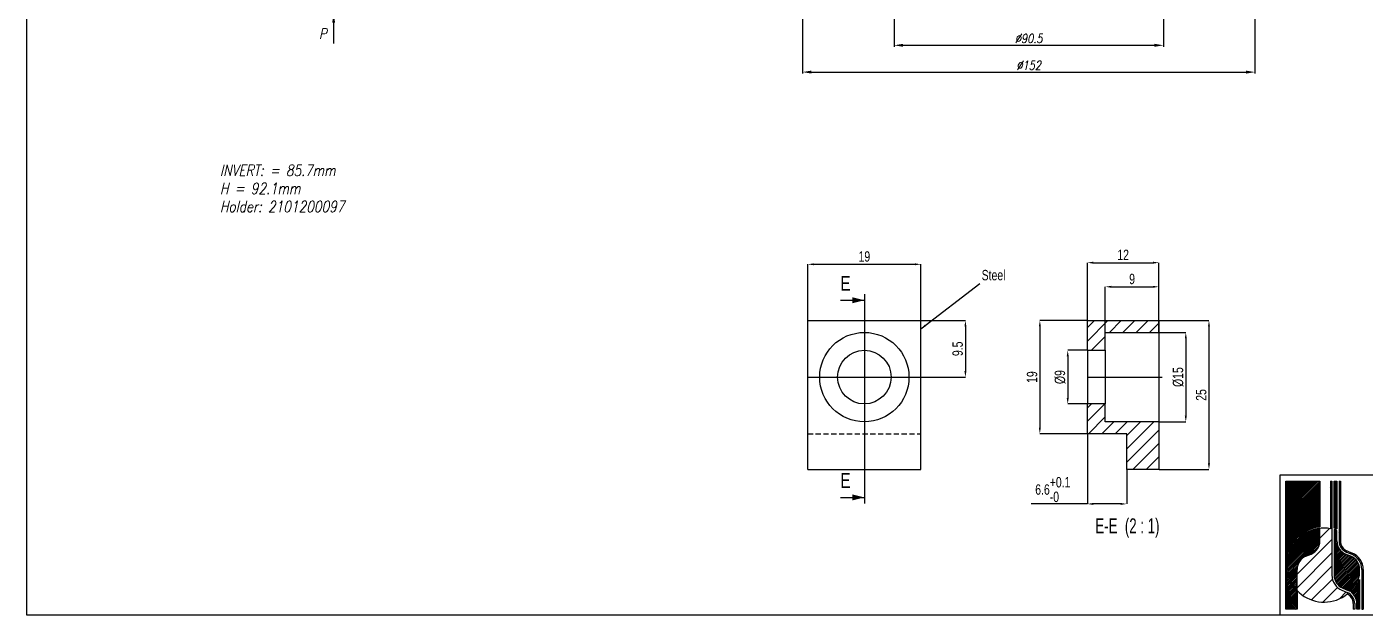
# Model space of a CAD drawing. Extents: x 1514 to 2338, y -21 to 556.
# Drawn here: x 1514 to 1963.7, y -21.3 to 176.3 of the extents above; entities that cross this region are included whole.
import ezdxf

# ---------------------------------------------------------------- set-up
doc = ezdxf.new("R2010")
doc.units = 0
doc.header["$LTSCALE"] = 7
doc.header["$MEASUREMENT"] = 0
doc.linetypes.add('CENTERX2', pattern=[20.319999999999997, 12.7, -2.54, 2.54, -2.54])
doc.linetypes.add('HIDDEN', pattern=[0.375, 0.25, -0.125])
doc.layers.get('DEFPOINTS').update_dxf_attribs({"linetype": 'CONTINUOUS', "lineweight": 15})
for name, color, linetype in [('CENTERLINE', 4, 'CENTERX2'), ('DIMENSIONS', 2, 'CONTINUOUS'), ('HATCH', 3, 'CONTINUOUS'), ('HIDDEN', 3, 'HIDDEN'), ('TEXT', 2, 'CONTINUOUS')]:
    doc.layers.add(name, color=color, linetype=linetype)
doc.layers.add('OUTLINE', color=7, linetype='CONTINUOUS', lineweight=25)
doc.styles.add('ITALICT', font='ITALICT.shx', dxfattribs={"width": 0.8, "height": 3})
doc.styles.add('SLDTEXTSTYLE0', font='TXT', dxfattribs={"width": 0.75})
doc.styles.add('SLDTEXTSTYLE8', font='TXT', dxfattribs={"width": 0.6666666666666666})
doc.styles.get("Standard").update_dxf_attribs({"font": 'isocp.shx', "height": 3})
doc.dimstyles.new('SLDDIMSTYLE20', dxfattribs={"dimtxt": 0.18, "dimasz": 2, "dimexe": 0, "dimexo": 0.0625, "dimgap": 0, "dimtad": 0, "dimtih": 1, "dimtoh": 1, "dimdec": 0, "dimrnd": 1e-09, "dimzin": 0, "dimdsep": 46, "dimtxsty": 'Standard', "dimsah": 1, "dimcen": 0.09, "dimadec": 0, "dimazin": 0, "dimtfac": 2, "dimtdec": 0, "dimtofl": 0, "dimtmove": 0, "dimatfit": 3, "dimfxl": 1, "dimfrac": 2, "dimtolj": 1, "dimtzin": 0, "dimarcsym": 0})
doc.dimstyles.new('SLDDIMSTYLE26', dxfattribs={"dimtxt": 3.5, "dimasz": 2, "dimexe": 0, "dimexo": 0.0625, "dimgap": 0.875, "dimtad": 1, "dimlfac": 0.5, "dimrnd": 1e-09, "dimzin": 12, "dimdsep": 46, "dimtxsty": 'SLDTEXTSTYLE0', "dimsah": 1, "dimcen": 0.09, "dimadec": 0, "dimazin": 3, "dimtfac": 1, "dimtofl": 0, "dimtmove": 0, "dimatfit": 3, "dimfxl": 1, "dimfrac": 2, "dimtolj": 1, "dimtzin": 12, "dimarcsym": 0})
doc.dimstyles.new('SLDDIMSTYLE29', dxfattribs={"dimtxt": 3.5, "dimasz": 2, "dimexe": 0, "dimexo": 0.0625, "dimgap": 0.875, "dimtad": 1, "dimlfac": 0.5, "dimrnd": 1e-09, "dimzin": 12, "dimdsep": 46, "dimtxsty": 'SLDTEXTSTYLE0', "dimsah": 1, "dimcen": 0.09, "dimadec": 0, "dimazin": 3, "dimtfac": 1, "dimtofl": 0, "dimtmove": 0, "dimatfit": 3, "dimfxl": 1, "dimfrac": 2, "dimtolj": 1, "dimtzin": 12, "dimarcsym": 0})
doc.dimstyles.new('SLDDIMSTYLE30', dxfattribs={"dimtxt": 3.5, "dimasz": 2, "dimexe": 0, "dimexo": 0.0625, "dimgap": 0.875, "dimtad": 1, "dimlfac": 0.5, "dimrnd": 1e-09, "dimzin": 12, "dimdsep": 46, "dimtxsty": 'SLDTEXTSTYLE0', "dimsah": 1, "dimcen": 0.09, "dimadec": 0, "dimazin": 3, "dimtol": 1, "dimtp": 0.1, "dimtfac": 1, "dimtofl": 0, "dimtmove": 0, "dimatfit": 3, "dimfxl": 1, "dimfrac": 2, "dimtolj": 1, "dimarcsym": 0})
doc.dimstyles.get("Standard").update_dxf_attribs({"dimtxt": 3, "dimasz": 3, "dimexe": 0.5, "dimexo": 0.5, "dimgap": 0.8, "dimtad": 1, "dimdsep": 46, "dimtxsty": 'ITALICT', "dimcen": 0.09, "dimazin": 2, "dimtfac": 1, "dimtmove": 0, "dimatfit": 3, "dimfxl": 1, "dimtolj": 1, "dimtzin": 0, "dimarcsym": 0})
pattern_1 = [(45, (1505.986949582389, -29.25800384771838), (-0.280633003783411, 0.2806330037834111), [])]
pattern_2 = [(45.0000000000001, (1505.986949582389, -29.25800384771838), (-2.245064030267292, 2.245064030267284), [])]
pattern_3 = [(45, (1320.268119305109, -465.8219195353015), (-2.245064030267288, 2.245064030267288), [])]

# ---------------------------------------------------------------- blocks, each defined once
blk = doc.blocks.new('*D48')
at = {"layer": 'DEFPOINTS', "color": 0}
for p in [(1774.629055320842, 209.4451158900184), (1926.629055320842, 209.4451158900185), (1926.629055320842, 161.1165608154142)]:
    blk.add_point(p, dxfattribs=at)
at = {"layer": 'DIMENSIONS', "color": 0, "lineweight": -2}
for p, q in [((1774.629055320842, 208.9451158900184), (1774.629055320842, 160.6165608154142)), ((1926.629055320842, 208.9451158900185), (1926.629055320842, 160.6165608154142)), ((1777.629055320842, 161.1165608154142), (1923.629055320842, 161.1165608154142))]:
    blk.add_line(p, q, dxfattribs=at)
at = {"layer": 'DIMENSIONS', "color": 0}
for points in [[(1777.629055320842, 161.6165608154142), (1777.629055320842, 160.6165608154142), (1774.629055320842, 161.1165608154142)], [(1923.629055320842, 160.6165608154142), (1923.629055320842, 161.6165608154142), (1926.629055320842, 161.1165608154142)]]:
    blk.add_solid(points, dxfattribs=at)
at = {"layer": 'DIMENSIONS', "color": 0, "insert": (1850.629055320842, 163.4165608154142), "char_height": 3, "attachment_point": 5, "style": 'ITALICT'}
blk.add_mtext('\\A1;%%c152', dxfattribs=at)
blk = doc.blocks.new('*D60')
at = {"layer": 'DEFPOINTS', "color": 0}
for p in [(1805.379055320842, 216.4329779358595), (1895.879055320842, 216.4329779358595), (1895.879055320842, 170.1165608154142)]:
    blk.add_point(p, dxfattribs=at)
at = {"layer": 'DIMENSIONS', "color": 0, "lineweight": -2}
for p, q in [((1805.379055320842, 215.9329779358595), (1805.379055320842, 169.6165608154142)), ((1895.879055320842, 215.9329779358595), (1895.879055320842, 169.6165608154142)), ((1808.379055320842, 170.1165608154142), (1892.879055320842, 170.1165608154142))]:
    blk.add_line(p, q, dxfattribs=at)
at = {"layer": 'DIMENSIONS', "color": 0}
for points in [[(1808.379055320842, 170.6165608154142), (1808.379055320842, 169.6165608154142), (1805.379055320842, 170.1165608154142)], [(1892.879055320842, 169.6165608154142), (1892.879055320842, 170.6165608154142), (1895.879055320842, 170.1165608154142)]]:
    blk.add_solid(points, dxfattribs=at)
at = {"layer": 'DIMENSIONS', "color": 0, "insert": (1850.629055320842, 172.4165608154142), "char_height": 3, "attachment_point": 5, "style": 'ITALICT'}
blk.add_mtext('\\A1;%%c90.5', dxfattribs=at)
blk = doc.blocks.new('*D143')
at = {"layer": 'DEFPOINTS', "color": 0}
for p in [(1814.4107055966, 96.57562811707919), (1776.4107055966, 77.70143394285367), (1814.4107055966, 77.70143394285367)]:
    blk.add_point(p, dxfattribs=at)
at = {"layer": 'DIMENSIONS', "color": 0, "lineweight": -2}
for p, q in [((1776.4107055966, 77.76393394285367), (1776.4107055966, 96.57562811707919)), ((1778.4107055966, 96.57562811707919), (1812.4107055966, 96.57562811707919)), ((1814.4107055966, 77.76393394285367), (1814.4107055966, 96.57562811707919))]:
    blk.add_line(p, q, dxfattribs=at)
at = {"layer": 'DIMENSIONS', "color": 0}
for points in [[(1778.4107055966, 96.90896145041252), (1778.4107055966, 96.24229478374586), (1776.4107055966, 96.57562811707919)], [(1812.4107055966, 96.24229478374586), (1812.4107055966, 96.90896145041252), (1814.4107055966, 96.57562811707919)]]:
    blk.add_solid(points, dxfattribs=at)
at = {"layer": 'DIMENSIONS', "color": 0, "insert": (1795.4107055966, 100.9506281170792), "char_height": 3.5, "attachment_point": 2, "style": 'SLDTEXTSTYLE0'}
blk.add_mtext('\\A1;19', dxfattribs=at)
blk = doc.blocks.new('*D144')
at = {"layer": 'DEFPOINTS', "color": 0}
for p in [(1814.4107055966, 77.70143394285367), (1795.4107055966, 58.70143394285367), (1829.368890817598, 58.7014339428538)]:
    blk.add_point(p, dxfattribs=at)
at = {"layer": 'DIMENSIONS', "color": 0, "lineweight": -2}
for p, q in [((1814.4732055966, 77.70143394285367), (1829.368890817598, 77.70143394285373)), ((1829.368890817598, 75.70143394285373), (1829.368890817598, 60.7014339428538)), ((1795.4732055966, 58.70143394285367), (1829.368890817598, 58.7014339428538))]:
    blk.add_line(p, q, dxfattribs=at)
at = {"layer": 'DIMENSIONS', "color": 0}
for points in [[(1829.702224150931, 75.70143394285373), (1829.035557484264, 75.70143394285373), (1829.368890817598, 77.70143394285373)], [(1829.035557484264, 60.7014339428538), (1829.702224150931, 60.7014339428538), (1829.368890817598, 58.7014339428538)]]:
    blk.add_solid(points, dxfattribs=at)
at = {"layer": 'DIMENSIONS', "color": 0, "insert": (1824.993890817598, 68.20143394285367), "char_height": 3.5, "attachment_point": 2, "rotation": 90, "style": 'SLDTEXTSTYLE0'}
blk.add_mtext('\\A1;9.5', dxfattribs=at)
blk = doc.blocks.new('*D145')
at = {"layer": 'DEFPOINTS', "color": 0}
for p in [(1894.372044428751, 73.70143394285367), (1894.372044428751, 43.70143394285361), (1903.411862249839, 43.70143394285365)]:
    blk.add_point(p, dxfattribs=at)
at = {"layer": 'DIMENSIONS', "color": 0, "lineweight": -2}
for p, q in [((1894.434544428751, 73.70143394285367), (1903.411862249839, 73.7014339428537)), ((1903.411862249839, 71.7014339428537), (1903.411862249839, 45.70143394285364)), ((1894.434544428751, 43.70143394285361), (1903.411862249839, 43.70143394285364))]:
    blk.add_line(p, q, dxfattribs=at)
at = {"layer": 'DIMENSIONS', "color": 0}
for points in [[(1903.745195583173, 71.7014339428537), (1903.078528916506, 71.7014339428537), (1903.411862249839, 73.7014339428537)], [(1903.078528916506, 45.70143394285364), (1903.745195583173, 45.70143394285364), (1903.411862249839, 43.70143394285364)]]:
    blk.add_solid(points, dxfattribs=at)
at = {"layer": 'DIMENSIONS', "color": 0, "insert": (1899.036862249839, 58.70143394285367), "char_height": 3.5, "attachment_point": 2, "rotation": 90, "style": 'SLDTEXTSTYLE0'}
blk.add_mtext('\\A1;%%c15', dxfattribs=at)
blk = doc.blocks.new('*D146')
at = {"layer": 'DEFPOINTS', "color": 0}
for p in [(1870.372044428751, 67.70143394285367), (1863.740921481652, 49.70143394285365), (1870.372044428751, 49.70143394285367)]:
    blk.add_point(p, dxfattribs=at)
at = {"layer": 'DIMENSIONS', "color": 0, "lineweight": -2}
for p, q in [((1870.309544428751, 67.70143394285367), (1863.740921481652, 67.70143394285364)), ((1863.740921481652, 65.70143394285364), (1863.740921481652, 51.70143394285364)), ((1870.309544428751, 49.70143394285367), (1863.740921481652, 49.70143394285364))]:
    blk.add_line(p, q, dxfattribs=at)
at = {"layer": 'DIMENSIONS', "color": 0}
for points in [[(1864.074254814985, 65.70143394285364), (1863.407588148319, 65.70143394285364), (1863.740921481652, 67.70143394285364)], [(1863.407588148319, 51.70143394285364), (1864.074254814985, 51.70143394285364), (1863.740921481652, 49.70143394285364)]]:
    blk.add_solid(points, dxfattribs=at)
at = {"layer": 'DIMENSIONS', "color": 0, "insert": (1859.365921481652, 58.70143394285367), "char_height": 3.5, "attachment_point": 2, "rotation": 90, "style": 'SLDTEXTSTYLE0'}
blk.add_mtext('\\A1;%%c9', dxfattribs=at)
blk = doc.blocks.new('*D147')
at = {"layer": 'DEFPOINTS', "color": 0}
for p in [(1894.372044428751, 89.02598854516532), (1876.372044428751, 73.70143394285367), (1894.372044428751, 73.70143394285367)]:
    blk.add_point(p, dxfattribs=at)
at = {"layer": 'DIMENSIONS', "color": 0, "lineweight": -2}
for p, q in [((1876.372044428751, 73.76393394285367), (1876.372044428751, 89.02598854516532)), ((1878.372044428751, 89.02598854516532), (1892.372044428751, 89.02598854516532)), ((1894.372044428751, 73.76393394285367), (1894.372044428751, 89.02598854516532))]:
    blk.add_line(p, q, dxfattribs=at)
at = {"layer": 'DIMENSIONS', "color": 0}
for points in [[(1878.372044428751, 89.35932187849865), (1878.372044428751, 88.69265521183199), (1876.372044428751, 89.02598854516532)], [(1892.372044428751, 88.69265521183199), (1892.372044428751, 89.35932187849865), (1894.372044428751, 89.02598854516532)]]:
    blk.add_solid(points, dxfattribs=at)
at = {"layer": 'DIMENSIONS', "color": 0, "insert": (1885.372044428751, 93.40098854516532), "char_height": 3.5, "attachment_point": 2, "style": 'SLDTEXTSTYLE0'}
blk.add_mtext('\\A1;9', dxfattribs=at)
blk = doc.blocks.new('*D148')
at = {"layer": 'DEFPOINTS', "color": 0}
for p in [(1894.372044428751, 97.12544682087287), (1870.372044428751, 77.70143394285367), (1894.372044428751, 77.70143394285367)]:
    blk.add_point(p, dxfattribs=at)
at = {"layer": 'DIMENSIONS', "color": 0, "lineweight": -2}
for p, q in [((1870.372044428751, 77.76393394285367), (1870.372044428751, 97.12544682087287)), ((1872.372044428751, 97.12544682087287), (1892.372044428751, 97.12544682087287)), ((1894.372044428751, 77.76393394285367), (1894.372044428751, 97.12544682087287))]:
    blk.add_line(p, q, dxfattribs=at)
at = {"layer": 'DIMENSIONS', "color": 0}
for points in [[(1872.372044428751, 97.4587801542062), (1872.372044428751, 96.79211348753954), (1870.372044428751, 97.12544682087287)], [(1892.372044428751, 96.79211348753954), (1892.372044428751, 97.4587801542062), (1894.372044428751, 97.12544682087287)]]:
    blk.add_solid(points, dxfattribs=at)
at = {"layer": 'DIMENSIONS', "color": 0, "insert": (1882.372044428751, 101.5004468208729), "char_height": 3.5, "attachment_point": 2, "style": 'SLDTEXTSTYLE0'}
blk.add_mtext('\\A1;12', dxfattribs=at)
blk = doc.blocks.new('*D149')
at = {"layer": 'DEFPOINTS', "color": 0}
for p in [(1894.372044428751, 77.70143394285367), (1894.372044428751, 27.70143394285361), (1911.202614075457, 27.70143394285368)]:
    blk.add_point(p, dxfattribs=at)
at = {"layer": 'DIMENSIONS', "color": 0, "lineweight": -2}
for p, q in [((1894.434544428751, 77.70143394285367), (1911.202614075457, 77.70143394285373)), ((1911.202614075457, 75.70143394285373), (1911.202614075457, 29.70143394285367)), ((1894.434544428751, 27.70143394285361), (1911.202614075457, 27.70143394285367))]:
    blk.add_line(p, q, dxfattribs=at)
at = {"layer": 'DIMENSIONS', "color": 0}
for points in [[(1911.53594740879, 75.70143394285373), (1910.869280742123, 75.70143394285373), (1911.202614075457, 77.70143394285373)], [(1910.869280742124, 29.70143394285367), (1911.53594740879, 29.70143394285367), (1911.202614075457, 27.70143394285367)]]:
    blk.add_solid(points, dxfattribs=at)
at = {"layer": 'DIMENSIONS', "color": 0, "insert": (1906.827614075457, 52.70143394285365), "char_height": 3.5, "attachment_point": 2, "rotation": 90.00000000000027, "style": 'SLDTEXTSTYLE0'}
blk.add_mtext('\\A1;25', dxfattribs=at)
blk = doc.blocks.new('*D150')
at = {"layer": 'DEFPOINTS', "color": 0}
for p in [(1870.372044428751, 77.70143394285367), (1854.372044428751, 39.70143394285355), (1870.372044428751, 39.70143394285361)]:
    blk.add_point(p, dxfattribs=at)
at = {"layer": 'DIMENSIONS', "color": 0, "lineweight": -2}
for p, q in [((1870.309544428751, 77.70143394285367), (1854.372044428751, 77.70143394285361)), ((1854.372044428751, 75.70143394285361), (1854.372044428751, 41.70143394285355)), ((1870.309544428751, 39.70143394285361), (1854.372044428751, 39.70143394285355))]:
    blk.add_line(p, q, dxfattribs=at)
at = {"layer": 'DIMENSIONS', "color": 0}
for points in [[(1854.705377762084, 75.70143394285361), (1854.038711095418, 75.70143394285361), (1854.372044428751, 77.70143394285361)], [(1854.038711095418, 41.70143394285355), (1854.705377762084, 41.70143394285355), (1854.372044428751, 39.70143394285355)]]:
    blk.add_solid(points, dxfattribs=at)
at = {"layer": 'DIMENSIONS', "color": 0, "insert": (1849.997044428751, 58.70143394285365), "char_height": 3.5, "attachment_point": 2, "rotation": 90.00000000000034, "style": 'SLDTEXTSTYLE0'}
blk.add_mtext('\\A1;19', dxfattribs=at)
blk = doc.blocks.new('*D151')
at = {"layer": 'DEFPOINTS', "color": 0}
for p in [(1870.372044428751, 39.70143394285361), (1883.572044428751, 27.70143394285373), (1870.372044428751, 16.10485549351199)]:
    blk.add_point(p, dxfattribs=at)
at = {"layer": 'DIMENSIONS', "color": 0, "lineweight": -2}
for p, q in [((1870.372044428751, 39.63893394285361), (1870.372044428751, 16.10485549351199)), ((1883.572044428751, 27.63893394285373), (1883.572044428751, 16.10485549351199)), ((1870.372044428751, 16.10485549351199), (1851.510858608622, 16.10485549351199)), ((1881.572044428751, 16.10485549351199), (1872.372044428751, 16.10485549351199))]:
    blk.add_line(p, q, dxfattribs=at)
at = {"layer": 'DIMENSIONS', "color": 0}
for points in [[(1872.372044428751, 16.43818882684532), (1872.372044428751, 15.77152216017866), (1870.372044428751, 16.10485549351199)], [(1881.572044428751, 15.77152216017866), (1881.572044428751, 16.43818882684532), (1883.572044428751, 16.10485549351199)]]:
    blk.add_solid(points, dxfattribs=at)
at = {"layer": 'DIMENSIONS', "color": 0, "insert": (1858.729608608622, 25.14652216017866), "char_height": 3.5, "attachment_point": 2, "style": 'SLDTEXTSTYLE0'}
blk.add_mtext('\\A1;6.6\\S+0.1^ -0;', dxfattribs=at)

msp = doc.modelspace()

# ---------------------------------------------------------------- hatches: boundary and pattern name
at = {"layer": 'HATCH'}
h = msp.add_hatch(dxfattribs=at)
h.set_pattern_fill('ANSI31', color=256, style=0)
h.set_pattern_definition(pattern_3)
h.paths.add_polyline_path([(1894.372044428751, 77.70143394285367), (1870.372044428751, 77.70143394285367), (1870.372044428751, 67.70143394285367), (1876.372044428751, 67.70143394285367), (1876.372044428751, 73.70143394285367), (1894.372044428751, 73.70143394285367)], flags=0)
h = msp.add_hatch(dxfattribs=at)
h.set_pattern_fill('ANSI31', color=256, style=0)
h.set_pattern_definition(pattern_3)
h.paths.add_polyline_path([(1870.372044428751, 39.70143394285361), (1883.572044428751, 39.70143394285361), (1883.572044428751, 27.70143394285367), (1894.372044428751, 27.70143394285361), (1894.372044428751, 43.70143394285361), (1876.372044428751, 43.70143394285361), (1876.372044428751, 49.70143394285367), (1870.372044428751, 49.70143394285367)], flags=0)
h = msp.add_hatch(dxfattribs=at)
h.set_pattern_fill('ANSI31', color=256, scale=0.125, style=0)
h.set_pattern_definition(pattern_1)
edge = h.paths.add_edge_path(flags=0)
edge.add_arc((1949.88694958239, -4.446892736606387), 12.89999999999979, 96.37937020844248, 180, ccw=False)
edge.add_line((1948.453616249056, 8.373230334391948), (1948.453616249056, 23.74199615228199))
edge.add_line((1948.453616249056, 23.74199615228199), (1936.98694958239, 23.74199615228199))
edge.add_line((1936.986949582389, 23.74199615228199), (1936.986949582389, -4.446892736606387))
h = msp.add_hatch(dxfattribs=at)
h.set_pattern_fill('LINE', color=256, scale=1.000000000000001, angle=45.0000000000001, style=0)
h.set_pattern_definition(pattern_2)
edge = h.paths.add_edge_path(flags=0)
edge.add_line((1952.03694958239, 23.74199615228199), (1952.03694958239, 7.787857156148029))
edge.add_arc((1949.88694958239, -4.446892736606387), 12.42222222222082, 80.03323369975537, 96.62580956482363)
edge.add_line((1948.453616249056, 7.892360097087028), (1948.453616249056, 3.675329485614867))
edge.add_arc((1943.675838471278, 3.675329485614867), 4.777777777777992, 292.6198649480404, 360, ccw=False)
edge.add_line((1945.513445308885, -0.7349269246417549), (1943.749342744783, -1.469969659684054))
edge.add_arc((1945.58694958239, -5.880226069940676), 4.77777777777777, 112.6198649480405, 180)
edge.add_line((1940.809171804612, -5.880226069940676), (1940.809171804612, -12.92660709238349))
edge.add_arc((1949.88694958239, -4.446892736606387), 12.42222222222082, 223.0490798002419, 308.804006026696)
edge.add_arc((1956.098060693501, -17.34689273660741), 3.583333333333258, -7.958078640513122e-13, 63.95466943930171, ccw=False)
edge.add_line((1959.681394026834, -17.34689273660741), (1959.681394026834, -19.25800384771816))
edge.add_line((1959.681394026834, -19.25800384771816), (1960.159171804612, -19.25800384771816))
edge.add_line((1960.159171804612, -19.25800384771816), (1960.159171804612, -17.3468927366074))
edge.add_arc((1956.098060693501, -17.34689273660741), 4.061111111110831, 0, 67.38013505196861)
edge.add_line((1957.660026505466, -13.59817478788928), (1955.895923941364, -12.86313205284653))
edge.add_arc((1958.009171804612, -7.791337181051873), 5.494444444444417, 179.9999999999946, 247.38013505195602, ccw=False)
edge.add_line((1952.514727360167, -7.791337181051425), (1952.514727360167, 23.74199615228199))
edge.add_line((1952.514727360167, 23.74199615228199), (1952.036949582389, 23.74199615228199))
h = msp.add_hatch(dxfattribs=at)
h.set_pattern_fill('ANSI31', color=256, scale=0.125, style=0)
h.set_pattern_definition(pattern_1)
edge = h.paths.add_edge_path(flags=0)
edge.add_arc((1949.88694958239, -4.446892736606387), 12.89999999999925, 70.52877936550652, 74.97388624088018, ccw=False)
edge.add_line((1954.18694958239, 7.715343899801418), (1954.18694958239, 23.74199615228199))
edge.add_line((1954.18694958239, 23.74199615228199), (1953.231394026834, 23.74199615228199))
edge.add_line((1953.231394026834, 23.74199615228199), (1953.231394026834, 8.012027415557931))
h = msp.add_hatch(dxfattribs=at)
h.set_pattern_fill('LINE', color=256, scale=1.000000000000001, angle=45.0000000000001, style=0)
h.set_pattern_definition(pattern_2)
edge = h.paths.add_edge_path(flags=0)
edge.add_line((1963.025838471278, -19.25800384771816), (1963.025838471278, -5.880226069940669))
edge.add_arc((1957.053616249056, -5.880226069940676), 5.972222222222335, 0, 67.38013505196159)
edge.add_line((1959.350624796064, -0.3674055571198949), (1957.586522231962, 0.3676371779228518))
edge.add_arc((1958.964727360167, 3.675329485614867), 3.583333333332913, 180, 247.3801350519602, ccw=False)
edge.add_line((1955.381394026834, 3.675329485614867), (1955.381394026834, 23.74199615228199))
edge.add_line((1955.381394026834, 23.74199615228199), (1954.903616249056, 23.74199615228199))
edge.add_line((1954.903616249056, 23.74199615228199), (1954.903616249056, 3.675329485614867))
edge.add_arc((1958.964727360167, 3.675329485614867), 4.061111111111019, 180, 247.3801350519551)
edge.add_line((1957.402761548201, -0.0733884631028161), (1959.166864112303, -0.8084311981455627))
edge.add_arc((1957.053616249056, -5.880226069940676), 5.494444444444536, -7.958078640513122e-13, 67.38013505196079, ccw=False)
edge.add_line((1962.5480606935, -5.880226069940676), (1962.5480606935, -19.25800384771816))
edge.add_line((1962.5480606935, -19.25800384771816), (1963.025838471278, -19.25800384771816))
h = msp.add_hatch(dxfattribs=at)
h.set_pattern_fill('ANSI31', color=256, scale=0.125, style=0)
h.set_pattern_definition(pattern_1)
edge = h.paths.add_edge_path(flags=0)
edge.add_line((1948.453616249056, 3.675329485614867), (1948.453616249056, 7.892360097087028))
edge.add_arc((1949.88694958239, -4.446892736606387), 12.42222222222082, 96.62580956482363, 223.0490798002419)
edge.add_line((1940.809171804612, -12.92660709238349), (1940.809171804612, -5.880226069940676))
edge.add_arc((1945.58694958239, -5.880226069940676), 4.77777777777777, 112.61986494803969, 180, ccw=False)
edge.add_line((1943.749342744783, -1.469969659684054), (1945.513445308885, -0.7349269246417549))
edge.add_arc((1943.675838471278, 3.675329485614867), 4.777777777777992, 292.6198649480412, 360.0000000000008)
h = msp.add_hatch(dxfattribs=at)
h.set_pattern_fill('ANSI31', color=256, scale=0.125, style=0)
h.set_pattern_definition(pattern_1)
edge = h.paths.add_edge_path(flags=0)
edge.add_line((1954.18694958239, 3.675329485614867), (1954.18694958239, 7.207359918036651))
edge.add_arc((1949.88694958239, -4.446892736606387), 12.42222222222142, 69.74775325781039, 74.38150172435162)
edge.add_line((1953.231394026834, 7.516647554472769), (1953.231394026834, -7.791337181051425))
edge.add_arc((1958.009171804612, -7.791337181051873), 4.777777777777787, 179.9999999999947, 247.3801350519589)
edge.add_line((1956.171564967005, -12.20159359130805), (1957.935667531108, -12.93663632635079))
edge.add_arc((1956.098060693501, -17.34689273660741), 4.777777777778035, 58.20753195096893, 67.38013505195943, ccw=False)
edge.add_arc((1949.88694958239, -4.446892736606387), 12.42222222222245, 314.6385798455303, 344.0576313943708)
edge.add_line((1961.831394026834, -7.858908541354978), (1961.831394026834, -5.880226069940672))
edge.add_arc((1957.053616249056, -5.880226069940676), 4.777777777778299, 0, 67.38013505195454)
edge.add_line((1958.891223086663, -1.469969659684054), (1957.127120522561, -0.7349269246417514))
edge.add_arc((1958.964727360167, 3.675329485614867), 4.777777777777462, 180, 247.3801350519646, ccw=False)
h = msp.add_hatch(dxfattribs=at)
h.set_pattern_fill('ANSI31', color=256, scale=0.125, style=0)
h.set_pattern_definition(pattern_1)
edge = h.paths.add_edge_path(flags=0)
edge.add_arc((1949.88694958239, -4.446892736606387), 12.89999999999979, 180, 225.2750868450694, ccw=False)
edge.add_line((1936.986949582389, -4.446892736606387), (1936.986949582389, -19.25800384771816))
edge.add_line((1936.986949582389, -19.25800384771816), (1940.809171804612, -19.25800384771816))
edge.add_line((1940.809171804612, -19.25800384771816), (1940.809171804612, -13.61225964782677))
h = msp.add_hatch(dxfattribs=at)
h.set_pattern_fill('ANSI31', color=256, scale=0.125, style=0)
h.set_pattern_definition(pattern_1)
edge = h.paths.add_edge_path(flags=0)
edge.add_arc((1949.88694958239, -4.446892736606387), 12.90000000000028, 315.0375474160753, 337.8083934337228, ccw=False)
edge.add_arc((1956.098060693501, -17.34689273660741), 4.777777777777471, -7.958078640513122e-13, 52.37874481333148, ccw=False)
edge.add_line((1960.875838471278, -17.34689273660741), (1960.875838471278, -19.25800384771816))
edge.add_line((1960.875838471278, -19.25800384771816), (1961.831394026834, -19.25800384771816))
edge.add_line((1961.831394026834, -19.25800384771816), (1961.831394026834, -9.31928916070725))

# ---------------------------------------------------------------- linework, layer by layer
at = {"layer": 'CENTERLINE'}
for p, q in [((1795.4107055966, 86.51393382548929), (1795.4107055966, 16.30634768278225)), ((1776.4107055966, 58.70143394285367), (1814.4107055966, 58.70143394285367)), ((1870.372044428751, 58.70143394285367), (1895.493245436889, 58.70143394285367))]:
    msp.add_line(p, q, dxfattribs=at)
at = {"layer": 'CENTERLINE', "linetype": 'Continuous'}
for p, q in [((1787.4107055966, 84.51393382548929), (1795.4107055966, 84.51393382548929)), ((1787.4107055966, 18.30634768278225), (1795.4107055966, 18.30634768278225))]:
    msp.add_line(p, q, dxfattribs=at)
at = {"layer": 'CENTERLINE'}
for points in [[(1795.4107055966, 84.51393382548929), (1791.4107055966, 85.51393382548929), (1791.4107055966, 83.51393382548929)], [(1795.4107055966, 18.30634768278225), (1791.4107055966, 19.30634768278225), (1791.4107055966, 17.30634768278225)]]:
    msp.add_solid(points, dxfattribs=at)
at = {"layer": 'HIDDEN'}
msp.add_line((1776.4107055966, 39.70143394285361), (1814.4107055966, 39.70143394285361), dxfattribs=at)
at = {"layer": 'OUTLINE'}
for p, q in [((1513.986949582389, -21.25800384771838), (1513.986949582389, 555.7419961522817)), ((1776.4107055966, 27.70143394285367), (1776.4107055966, 77.70143394285367)), ((1776.4107055966, 77.70143394285367), (1814.4107055966, 77.70143394285367)), ((1814.4107055966, 27.70143394285367), (1814.4107055966, 77.70143394285367)), ((1870.372044428751, 77.70143394285367), (1894.372044428751, 77.70143394285367)), ((1870.372044428751, 67.70143394285367), (1870.372044428751, 77.70143394285367)), ((1894.372044428751, 77.70143394285367), (1894.372044428751, 73.70143394285367)), ((1876.372044428751, 73.70143394285367), (1894.372044428751, 73.70143394285367)), ((1876.372044428751, 67.70143394285367), (1876.372044428751, 73.70143394285367)), ((1894.372044428751, 73.70143394285367), (1894.372044428751, 43.70143394285373)), ((1870.372044428751, 67.70143394285367), (1876.372044428751, 67.70143394285367)), ((1870.372044428751, 67.70143394285367), (1870.372044428751, 49.70143394285367)), ((1876.372044428751, 67.70143394285367), (1876.372044428751, 49.70143394285367)), ((1876.372044428751, 49.70143394285367), (1870.372044428751, 49.70143394285367)), ((1870.372044428751, 39.70143394285361), (1870.372044428751, 49.70143394285367)), ((1876.372044428751, 43.70143394285373), (1876.372044428751, 49.70143394285367)), ((1894.372044428751, 43.70143394285373), (1876.372044428751, 43.70143394285373)), ((1894.372044428751, 43.70143394285373), (1894.372044428751, 27.70143394285367)), ((1883.572044428751, 39.70143394285373), (1870.372044428751, 39.70143394285361)), ((1883.572044428751, 27.70143394285367), (1883.572044428751, 39.70143394285373)), ((1776.4107055966, 27.70143394285367), (1814.4107055966, 27.70143394285367)), ((1894.372044428751, 27.70143394285367), (1883.572044428751, 27.70143394285367)), ((2337.98694958239, 25.74199615228176), (1934.98694958239, 25.74199615228176)), ((1934.98694958239, 25.74199615228176), (1934.98694958239, -21.25800384771838)), ((1936.986949582389, 23.74199615228199), (1948.453616249056, 23.74199615228199)), ((1936.986949582389, -19.25800384771816), (1936.986949582389, 23.74199615228199)), ((1948.453616249056, 23.74199615228199), (1948.453616249056, 8.373230334391948)), ((1952.03694958239, 23.74199615228199), (1952.514727360167, 23.74199615228199)), ((1952.03694958239, 23.74199615228199), (1952.03694958239, 7.787857156148029)), ((1952.514727360167, 23.74199615228199), (1952.514727360167, -7.791337181051425)), ((1953.231394026834, 23.74199615228199), (1954.18694958239, 23.74199615228199)), ((1953.231394026834, 8.012027415557931), (1953.231394026834, 23.74199615228199)), ((1954.18694958239, 23.74199615228199), (1954.18694958239, 7.715343899801418)), ((1954.903616249056, 23.74199615228199), (1955.381394026834, 23.74199615228199)), ((1954.903616249056, 23.74199615228199), (1954.903616249056, 3.675329485614867)), ((1955.381394026834, 23.74199615228199), (1955.381394026834, 3.675329485614867)), ((1948.453616249056, 3.675329485614867), (1948.453616249056, 7.892360097087028)), ((1953.231394026834, 7.516647554472769), (1953.231394026834, -7.791337181051425)), ((1954.18694958239, 3.675329485614867), (1954.18694958239, 7.207359918036651)), ((1957.586522231962, 0.3676371779228589), (1959.350624796064, -0.3674055571199091)), ((1943.749342744783, -1.469969659684068), (1945.513445308885, -0.7349269246417407)), ((1958.891223086663, -1.469969659684068), (1957.127120522561, -0.7349269246417407)), ((1957.402761548201, -0.07338846310280189), (1959.166864112304, -0.8084311981455699)), ((1940.809171804612, -12.92660709238349), (1940.809171804612, -5.880226069940676)), ((1961.831394026834, -7.858908541354978), (1961.831394026834, -5.880226069940676)), ((1962.5480606935, -5.880226069940676), (1962.5480606935, -19.25800384771816)), ((1963.025838471278, -5.880226069940676), (1963.025838471278, -19.25800384771816)), ((1955.895923941364, -12.86313205284652), (1957.660026505466, -13.59817478788929)), ((1956.171564967005, -12.20159359130803), (1957.935667531108, -12.9366363263508)), ((1961.831394026834, -9.319289160707257), (1961.831394026834, -19.25800384771816)), ((1940.809171804612, -13.61225964782678), (1940.809171804612, -19.25800384771816)), ((1959.681394026834, -17.34689273660741), (1959.681394026834, -19.25800384771816)), ((1960.159171804612, -17.34689273660741), (1960.159171804612, -19.25800384771816)), ((1960.875838471278, -19.25800384771816), (1960.875838471278, -17.34689273660741)), ((2337.98694958239, -21.25800384771838), (1513.986949582389, -21.25800384771838)), ((1940.809171804612, -19.25800384771816), (1936.986949582389, -19.25800384771816)), ((1960.159171804612, -19.25800384771816), (1959.681394026834, -19.25800384771816)), ((1961.831394026834, -19.25800384771816), (1960.875838471278, -19.25800384771816)), ((1962.5480606935, -19.25800384771816), (1963.025838471278, -19.25800384771816))]:
    msp.add_line(p, q, dxfattribs=at)
for radius in [15, 9]:
    msp.add_circle((1795.4107055966, 58.70143394285367), radius, dxfattribs=at)
for centre, radius, start, end in [((1949.88694958239, -4.446892736606387), 12.90000000000005, 96.37937020844406, 225.2750868450695), ((1949.88694958239, -4.446892736606387), 12.4222222222215, 80.03323369975537, 308.8040060266955), ((1949.88694958239, -4.446892736606387), 12.8999999999993, 70.52877936550735, 74.9738862408808), ((1949.88694958239, -4.446892736606387), 12.42222222222159, 69.74775325781039, 74.38150172435176), ((1943.675838471278, 3.675329485614867), 4.777777777777999, 292.6198649480405, 0), ((1958.964727360167, 3.675329485614867), 4.777777777777819, 180, 247.3801350519645), ((1958.964727360167, 3.675329485614867), 4.061111111111074, 180, 247.3801350519523), ((1958.964727360167, 3.675329485614867), 3.583333333332998, 180, 247.3801350519582), ((1945.58694958239, -5.880226069940676), 4.777777777777994, 112.6198649480405, 180), ((1957.053616249056, -5.880226069940676), 4.777777777778454, 0, 67.38013505195586), ((1957.053616249056, -5.880226069940676), 5.494444444444611, 0, 67.38013505196093), ((1957.053616249056, -5.880226069940676), 5.972222222222405, 0, 67.38013505196268), ((1958.009171804612, -7.791337181051873), 5.494444444444468, 179.9999999999953, 247.3801350519577), ((1958.009171804612, -7.791337181051873), 4.777777777777942, 179.9999999999947, 247.3801350519592), ((1949.88694958239, -4.446892736606387), 12.42222222222247, 314.63857984553, 344.0576313943704), ((1956.098060693501, -17.34689273660741), 4.777777777778061, 58.20753195097319, 67.38013505195983), ((1949.88694958239, -4.446892736606387), 12.90000000000048, 315.0375474160776, 337.8083934337236), ((1956.098060693501, -17.34689273660741), 4.061111111111028, 0, 67.38013505196939), ((1956.098060693501, -17.34689273660741), 3.583333333333258, 0, 63.95466943930357), ((1956.098060693501, -17.34689273660741), 4.777777777777834, 0, 52.37874481333401)]:
    msp.add_arc(centre, radius, start, end, dxfattribs=at)

# ---------------------------------------------------------------- texts
at = {"layer": 'CENTERLINE', "char_height": 5, "attachment_point": 1, "style": 'SLDTEXTSTYLE0'}
for insert in [(1787.4107055966, 92.68281463698554), (1787.4107055966, 26.47522849427844)]:
    msp.add_mtext('E', dxfattribs=dict(at, insert=insert))
at = {"layer": 'DIMENSIONS', "style": 'ITALICT', "width": 0.8}
msp.add_text('P', height=3.5, dxfattribs=at).set_placement((1612.228835677019, 172.2692362992108))
at = {"layer": 'TEXT', "style": 'ITALICT', "width": 0.8}
for s, p in [('INVERT: = 85.7mm', (1578.946295934308, 126.2428697853729)), ('H = 92.1mm', (1578.946295934308, 120.1714412139443)), ('Holder: 2101200097', (1578.946295934308, 114.1000126425158))]:
    msp.add_text(s, height=3.75, dxfattribs=at).set_placement(p)
at = {"layer": 'TEXT'}
for s, insert, char_height, attachment_point, style in [('Steel', (1834.829106223884, 94.69698914828882), 3.5, 1, 'SLDTEXTSTYLE0'), ('E-E  (2 : 1)', (1883.801362877919, 11.26892031353179), 5, 2, 'SLDTEXTSTYLE8')]:
    msp.add_mtext(s, dxfattribs=dict(at, insert=insert, char_height=char_height, attachment_point=attachment_point, style=style))

# ---------------------------------------------------------------- dimensions: what is measured, and where the dimension line sits
at = {"layer": 'DIMENSIONS'}
for base, p1, p2, picture, middle in [((1895.879055320842, 170.1165608154142), (1805.379055320842, 216.4329779358595), (1895.879055320842, 216.4329779358595), '*D60', (1850.629055320842, 170.1165608154142)), ((1926.629055320842, 161.1165608154142), (1774.629055320842, 209.4451158900184), (1926.629055320842, 209.4451158900185), '*D48', (1850.629055320842, 161.1165608154142))]:
    dim = msp.add_linear_dim(base=base, p1=p1, p2=p2, text='%%c<>', dimstyle='Standard', override={"dimtmove": 0}, dxfattribs=at)
    dim.commit()
    dim.dimension.update_dxf_attribs({"geometry": picture, "text_midpoint": middle, "dimtype": 160})
for base, p1, p2, picture, middle in [((1814.4107055966, 96.57562811707919), (1776.4107055966, 77.70143394285367), (1814.4107055966, 77.70143394285367), '*D143', (1795.4107055966, 96.57562811707919)), ((1894.372044428751, 97.12544682087287), (1870.372044428751, 77.70143394285367), (1894.372044428751, 77.70143394285367), '*D148', (1882.372044428751, 97.12544682087287)), ((1894.372044428751, 89.02598854516532), (1876.372044428751, 73.70143394285367), (1894.372044428751, 73.70143394285367), '*D147', (1885.372044428751, 89.02598854516532))]:
    dim = msp.add_linear_dim(base=base, p1=p1, p2=p2, dimstyle='SLDDIMSTYLE26', dxfattribs=at)
    dim.commit()
    dim.dimension.update_dxf_attribs({"geometry": picture, "text_midpoint": middle, "dimtype": 160})
for base, p1, p2, angle, dimstyle, picture, middle in [((1829.368890817598, 58.7014339428538), (1814.4107055966, 77.70143394285367), (1795.4107055966, 58.70143394285367), 90.0000000000002, 'SLDDIMSTYLE26', '*D144', (1829.368890817598, 68.20143394285367)), ((1854.372044428751, 39.70143394285355), (1870.372044428751, 77.70143394285367), (1870.372044428751, 39.70143394285361), 90.0000000000002, 'SLDDIMSTYLE29', '*D150', (1854.372044428751, 58.70143394285367)), ((1911.202614075457, 27.70143394285367), (1894.372044428751, 77.70143394285367), (1894.372044428751, 27.70143394285361), 90.0000000000002, 'SLDDIMSTYLE29', '*D149', (1911.202614075457, 52.70143394285367)), ((1870.372044428751, 16.10485549351199), (1883.572044428751, 27.70143394285373), (1870.372044428751, 39.70143394285361), 2.467339389256538e-13, 'SLDDIMSTYLE30', '*D151', (1858.729608608622, 16.10485549351199))]:
    dim = msp.add_linear_dim(base=base, p1=p1, p2=p2, angle=angle, dimstyle=dimstyle, dxfattribs=at)
    dim.commit()
    dim.dimension.update_dxf_attribs({"geometry": picture, "text_midpoint": middle, "dimtype": 160})
for base, p1, p2, picture, middle in [((1903.411862249839, 43.70143394285364), (1894.372044428751, 73.70143394285367), (1894.372044428751, 43.70143394285361), '*D145', (1903.411862249839, 58.70143394285367)), ((1863.740921481652, 49.70143394285364), (1870.372044428751, 67.70143394285367), (1870.372044428751, 49.70143394285367), '*D146', (1863.740921481652, 58.70143394285367))]:
    dim = msp.add_linear_dim(base=base, p1=p1, p2=p2, angle=90.0000000000002, text='%%c<>', dimstyle='SLDDIMSTYLE26', dxfattribs=at)
    dim.commit()
    dim.dimension.update_dxf_attribs({"geometry": picture, "text_midpoint": middle, "dimtype": 160})

# ---------------------------------------------------------------- leaders
msp.add_leader([(1617.09886526479, 180.7006631220158), (1617.09886526479, 170.7006631220158)], dimstyle='Standard', override={"dimgap": 0.7, "dimtad": 0}, dxfattribs=at)
at = {"layer": 'TEXT'}
msp.add_leader([(1814.4107055966, 74.86350529838626), (1834.265160725228, 90.13750565489306)], dimstyle='SLDDIMSTYLE20', dxfattribs=at)

doc.saveas('drawing.dxf')
